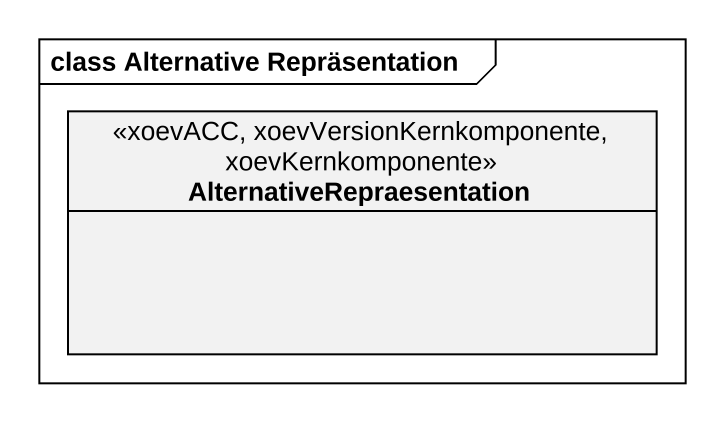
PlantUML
@startuml
mainframe class Alternative Repräsentation
hide circle
hide empty members
class AlternativeRepraesentation <<xoevACC, xoevVersionKernkomponente, xoevKernkomponente>>
@enduml
